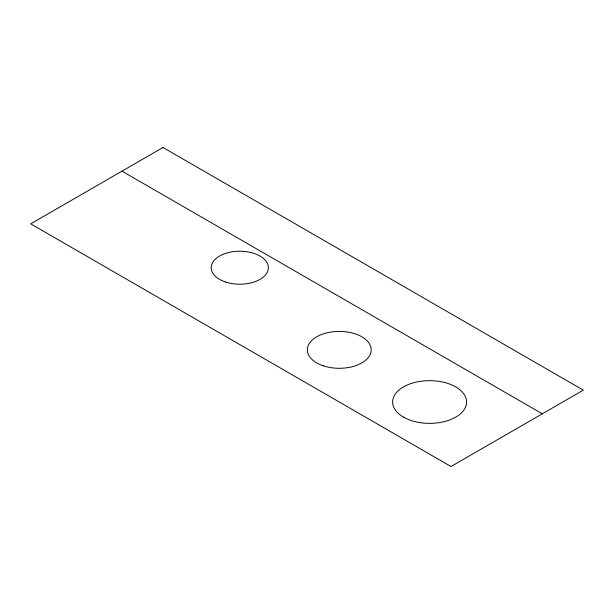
<?xml version="1.0" encoding="UTF-8"?>
<svg xmlns="http://www.w3.org/2000/svg" width="614" height="614" viewBox="0 0 614 614"><rect width="100%" height="100%" fill="white"/><g stroke="black" fill="none" stroke-linecap="round" stroke-linejoin="round"><path stroke-width="0.92" d="M121.986 171.153L542.292 413.813M162.994 147.483L30.7 223.857L451.006 466.517L583.3 390.143L162.994 147.483M225.492 282.003A28.574 16.501 0 0 0 268.356 267.712A28.574 16.501 0 0 0 225.492 253.421A28.574 16.501 0 0 0 225.492 282.003M323.302 365.829A31.936 18.443 0 0 0 371.209 349.857A31.936 18.443 0 0 0 323.302 333.886A31.936 18.443 0 0 0 323.302 365.829M403.459 417.113A36.978 21.352 0 0 0 465.328 407.535A36.978 21.352 0 0 0 420.037 381.386A36.978 21.352 0 0 0 403.459 417.113"/></g></svg>
